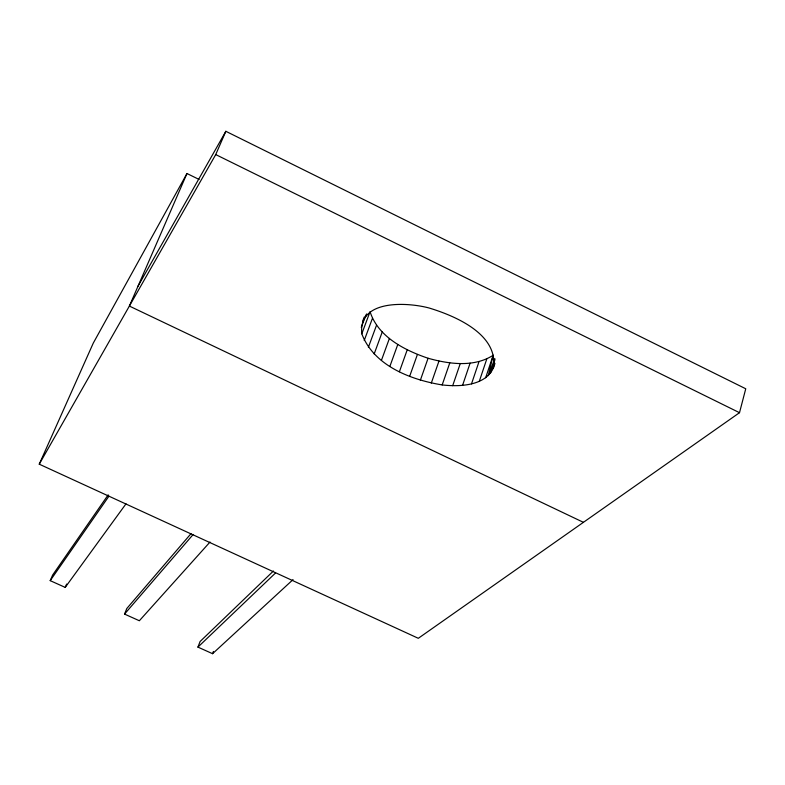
<?xml version="1.0" encoding="UTF-8"?>
<svg xmlns="http://www.w3.org/2000/svg" width="785" height="785" viewBox="0 0 785 785"><rect width="100%" height="100%" fill="white"/><g stroke="black" fill="none" stroke-linecap="round" stroke-linejoin="round"><path stroke-width="1.18" d="M493.441 367.871C498.534 334.184 455.015 315.815 428.983 307.965C407.219 302.176 358.088 299.232 361.807 333.811C373.866 365.839 410.859 379.812 442.181 384.925C460.893 387.093 489.438 385.769 494.942 363.337M361.807 333.811L370.049 311.674C378.135 336.932 404.618 350.267 428.08 358.254C449.04 364.093 473.806 367.596 493.166 355.281L488.26 375.613L494.864 358.598M199.086 179.451L186.967 173.514L93.287 343.084L39.25 464.18L418.307 638.303L739.509 412.694L745.75 388.771L225.844 131.301L137.993 286.24M490.439 373.238L494.942 359.687M485.66 377.762L493.166 355.281M479.292 381.343L486.788 358.951M471.51 383.885L479.027 361.591M462.561 385.347L470.097 363.131M452.69 385.69L460.265 363.563M442.181 384.925L449.795 362.866M431.308 383.08L438.972 361.08M420.367 380.215L428.08 358.254M409.633 376.398L417.414 354.467M399.388 371.737L407.229 349.816M389.9 366.34L397.809 344.419M381.422 360.364L389.409 338.423M374.18 353.947L382.236 331.976M368.391 347.264L376.515 325.255M364.22 340.494L372.414 318.425M362.572 321.477L364.24 317.022M361.247 327.414L365.8 315.197M365.79 316.188L366.624 313.951M273.425 571.009L200.087 641.512L197.938 647.115L212.568 653.699L213.412 651.452M210.017 542.023L139.347 620.749L124.54 614.086L126.817 608.493L191 533.663M108.193 494.844L52.615 575.071L50.211 580.645L65.214 587.396L66.637 584.05M186.967 173.514L129.378 306.072L583.412 522.329M39.25 464.18L215.728 154.576L225.844 131.301M50.211 580.645L108.929 496.179M65.214 587.396L126.002 503.823M124.54 614.086L193.169 534.487M197.938 647.115L275.525 572.991M212.568 653.699L293.04 579.615M215.728 154.576L739.509 412.694"/></g></svg>
